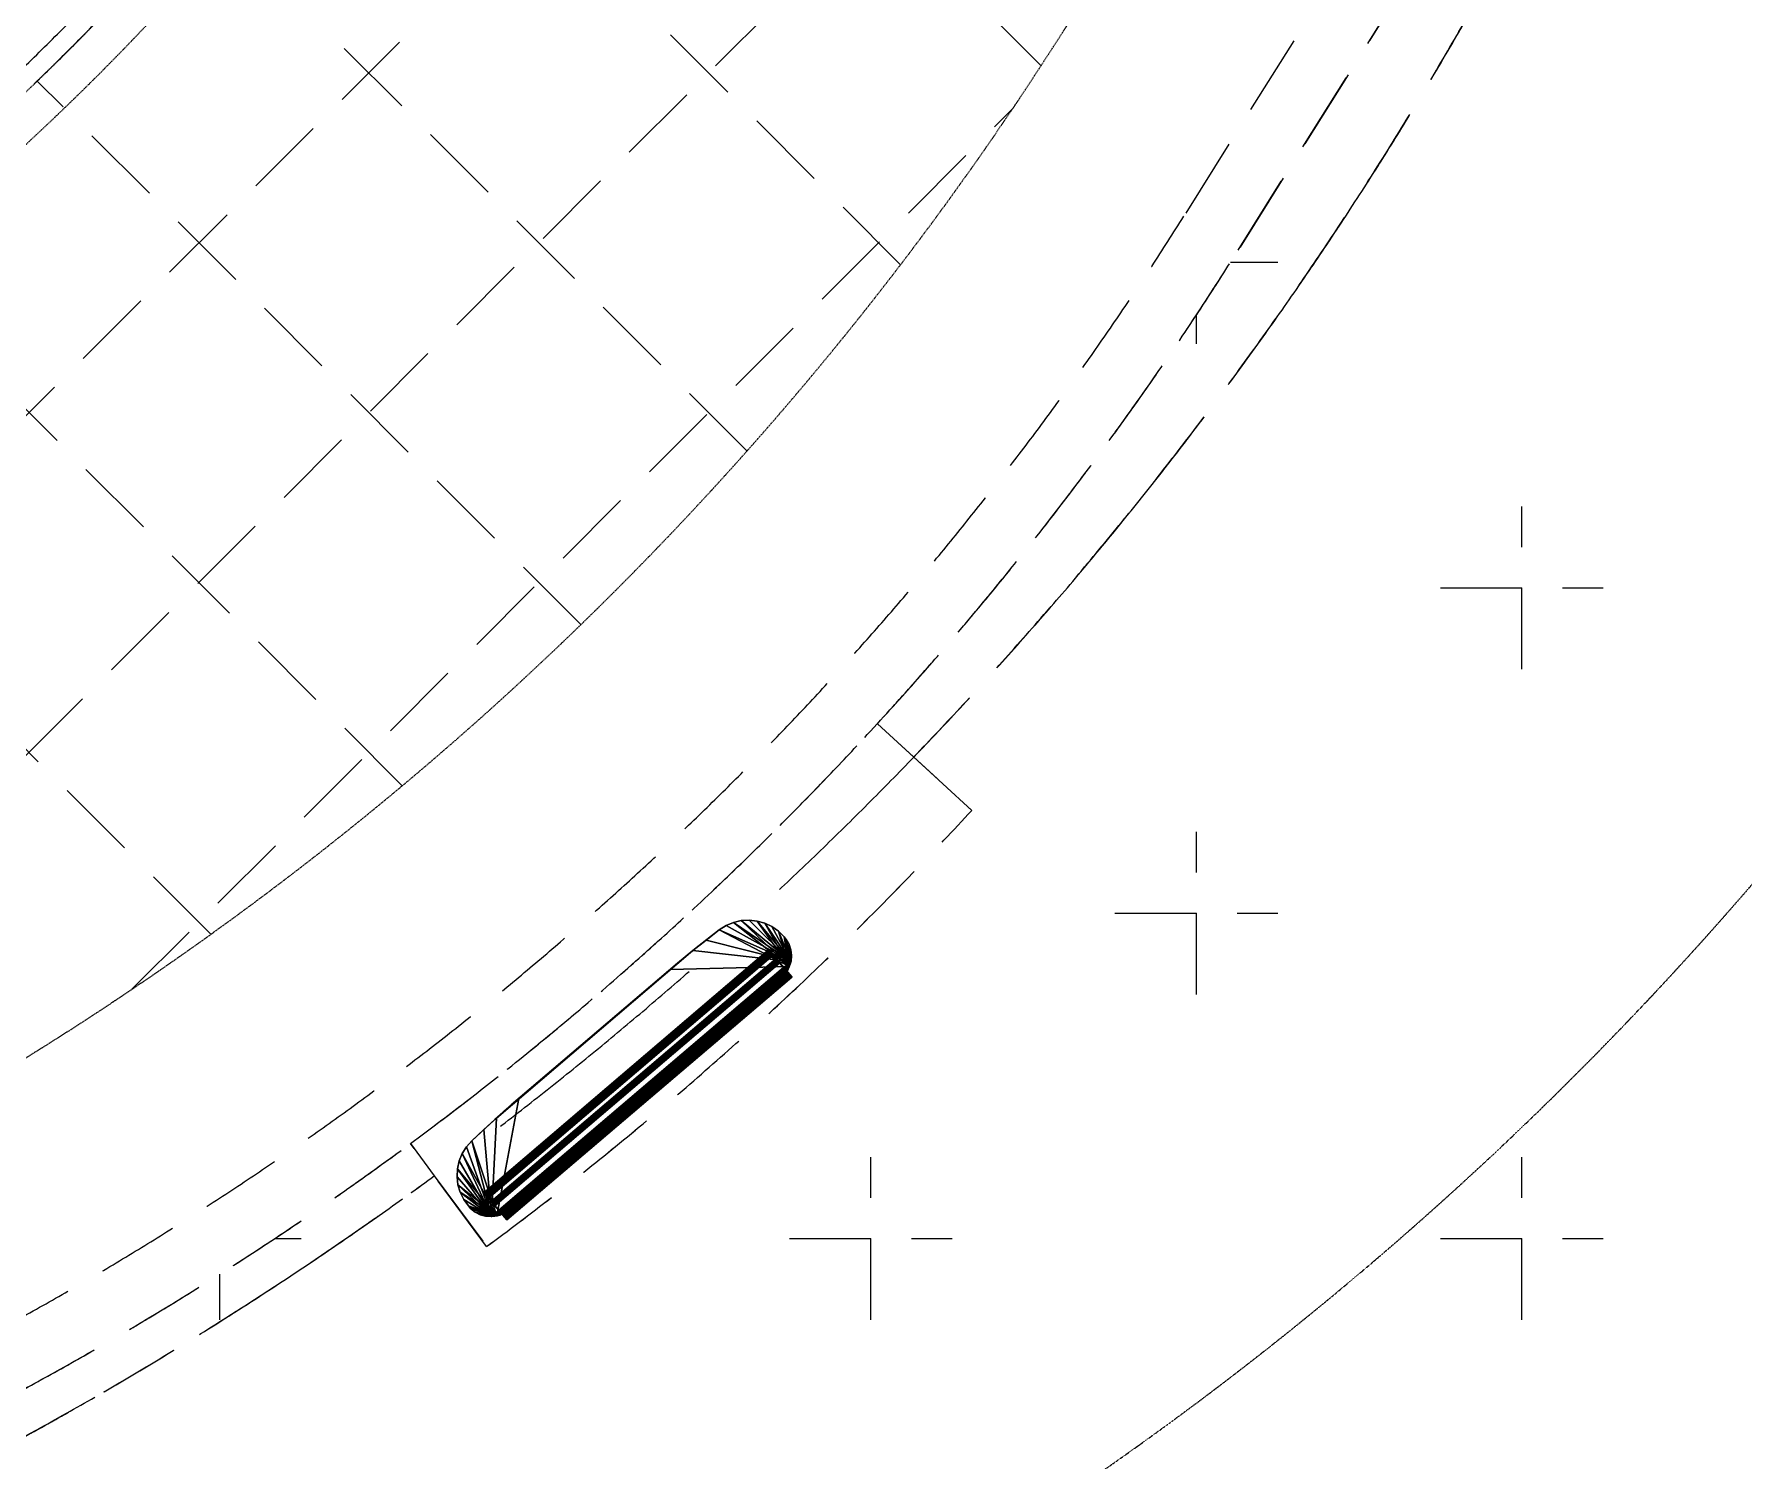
# Model space of a CAD drawing. Header units: millimetres. Extents: x 832728086 to 834530684, y 817551485 to 818349469.
# Drawn here: x 834259647 to 834272987, y 817896045 to 817907181 of the extents above; entities that cross this region are included whole.
import ezdxf

# ---------------------------------------------------------------- set-up
doc = ezdxf.new("R2010")
doc.units = ezdxf.units.MM
doc.header["$LTSCALE"] = 100
doc.linetypes.add('Hidden', pattern=[9.525, 6.35, -3.175])
for name, color, linetype in [('+C-160', 160, 'Hidden'), ('000-Tactile-l', 8, 'Continuous'), ('stand alone bench$0$00X-Park Signage Structures', 7, 'Continuous')]:
    doc.layers.add(name, color=color, linetype=linetype)

# ---------------------------------------------------------------- blocks, each defined once
blk = doc.blocks.new('tactile')
at = {"layer": '000-Tactile-l', "ltscale": 5e-05}
for radius, start, end in [(18.333, 271.3087, 329.667), (18.508, 271.3064, 329.6723), (18.683, 271.304, 329.6774)]:
    blk.add_arc((834246.256, 817920.685), radius, start, end, dxfattribs=at)
blk = doc.blocks.new('stand alone bench$0$park bench')
at = {"layer": 'stand alone bench$0$00X-Park Signage Structures', "color": 0, "lineweight": 18}
mesh = blk.add_polyface(dxfattribs=at)
corners = [(-1.499, -0.586), (-1.537, -0.562), (-1.569, -0.531), (-1.594, -0.494), (-1.61, -0.453), (-1.618, -0.409), (-1.619, -0.396), (-1.619, -0.383), (-1.614, -0.321), (-1.598, -0.26), (-1.573, -0.204), (-1.538, -0.152), (-1.495, -0.107), (-1.446, -0.069), (-1.39, -0.041), (-1.331, -0.022), (-1.269, -0.014), (-1.023, -0.003), (-0.776, 0), (0.776, 0), (1.023, -0.003), (1.269, -0.014), (1.331, -0.022), (1.39, -0.041), (1.446, -0.069), (1.495, -0.107), (1.538, -0.152), (1.573, -0.204), (1.598, -0.26), (1.614, -0.321), (1.619, -0.383), (1.619, -0.396), (1.618, -0.409), (1.61, -0.453), (1.594, -0.494), (1.569, -0.531), (1.537, -0.562), (1.499, -0.586)]
mesh.append_faces([[corners[k] for k in face] for face in [(35, 33, 34)]], dxfattribs={"vtx0": -1, "color": 0})
mesh.append_faces([[corners[k] for k in face] for face in [(30, 37, 29)]], dxfattribs={"vtx0": -1, "vtx1": -1, "color": 0})
mesh.append_faces([[corners[k] for k in face] for face in [(0, 18, 19, 37), (37, 23, 24), (37, 32, 33)]], dxfattribs={"vtx0": -1, "vtx2": -1, "color": 0})
mesh.append_faces([[corners[k] for k in face] for face in [(0, 12, 13, 14), (0, 16, 17, 18), (0, 14, 15, 16), (0, 7, 8, 9), (37, 19, 20, 21), (37, 21, 22, 23), (37, 30, 31, 32)]], dxfattribs={"vtx0": -1, "vtx3": -1, "color": 0})
mesh.append_faces([[corners[k] for k in face] for face in [(11, 12, 0, 10), (6, 7, 0, 5), (9, 10, 0), (25, 26, 37, 24), (26, 27, 37), (28, 29, 37, 27), (36, 37, 33, 35)]], dxfattribs={"vtx1": -1, "vtx2": -1, "color": 0})
mesh.append_faces([[corners[k] for k in face] for face in [(1, 2, 3, 0)]], dxfattribs={"vtx2": -1, "color": 0})
mesh.append_faces([[corners[k] for k in face] for face in [(3, 4, 5, 0)]], dxfattribs={"vtx2": -1, "vtx3": -1, "color": 0})
mesh = blk.add_polyface(dxfattribs=at)
corners = [(-1.618, -0.409, 0.42), (-1.61, -0.453, 0.418), (-1.593, -0.495, 0.416), (-1.567, -0.533, 0.414), (-1.535, -0.564, 0.413), (1.535, -0.564, 0.413), (1.567, -0.533, 0.414), (1.593, -0.495, 0.416), (1.61, -0.453, 0.418), (1.618, -0.409, 0.42), (1.619, -0.396, 0.421), (1.619, -0.383, 0.421), (1.614, -0.321, 0.424), (1.598, -0.26, 0.427), (1.573, -0.204, 0.43), (1.538, -0.152, 0.433), (1.495, -0.107, 0.435), (1.446, -0.069, 0.437), (1.39, -0.041, 0.438), (1.331, -0.022, 0.439), (1.269, -0.014, 0.439), (1.139, -0.007, 0.44), (1.008, -0.003, 0.44), (-1.008, -0.003, 0.44), (-1.139, -0.007, 0.44), (-1.269, -0.014, 0.439), (-1.331, -0.022, 0.439), (-1.39, -0.041, 0.438), (-1.446, -0.069, 0.437), (-1.495, -0.107, 0.435), (-1.538, -0.152, 0.433), (-1.573, -0.204, 0.43), (-1.598, -0.26, 0.427), (-1.614, -0.321, 0.424), (-1.619, -0.383, 0.421), (-1.619, -0.396, 0.421)]
mesh.append_faces([[corners[k] for k in face] for face in [(2, 4, 1), (31, 4, 30), (27, 4, 26), (26, 4, 25), (8, 5, 7), (15, 5, 14)]], dxfattribs={"vtx0": -1, "vtx1": -1, "color": 0})
mesh.append_faces([[corners[k] for k in face] for face in [(4, 34, 35), (4, 33, 34), (4, 32, 33), (4, 0, 1), (4, 31, 32), (4, 27, 28), (4, 23, 24), (23, 4, 5, 22), (5, 12, 13), (5, 13, 14), (5, 10, 11), (5, 16, 17), (5, 15, 16)]], dxfattribs={"vtx0": -1, "vtx2": -1, "color": 0})
mesh.append_faces([[corners[k] for k in face] for face in [(3, 4, 2)]], dxfattribs={"vtx1": -1, "color": 0})
mesh.append_faces([[corners[k] for k in face] for face in [(35, 0, 4), (29, 30, 4), (28, 29, 4), (24, 25, 4), (9, 10, 5), (11, 12, 5), (8, 9, 5), (19, 20, 5), (20, 21, 5), (21, 22, 5), (18, 19, 5), (17, 18, 5)]], dxfattribs={"vtx1": -1, "vtx2": -1, "color": 0})
mesh.append_faces([[corners[k] for k in face] for face in [(5, 6, 7)]], dxfattribs={"vtx2": -1, "color": 0})
mesh = blk.add_polyface(dxfattribs=at)
corners = [(-1.618, -0.409), (-1.618, -0.409, 0.42), (-1.619, -0.396, 0.421), (-1.619, -0.383, 0.421), (-1.614, -0.321, 0.424), (-1.598, -0.26, 0.427), (-1.573, -0.204, 0.43), (-1.538, -0.152, 0.433), (-1.495, -0.107, 0.435), (-1.446, -0.069, 0.437), (-1.39, -0.041, 0.438), (-1.331, -0.022, 0.439), (-1.269, -0.014, 0.439), (-1.269, -0.014), (-1.331, -0.022), (-1.39, -0.041), (-1.446, -0.069), (-1.495, -0.107), (-1.538, -0.152), (-1.573, -0.204), (-1.598, -0.26), (-1.614, -0.321), (-1.619, -0.383), (-1.619, -0.396)]
mesh.append_faces([[corners[k] for k in face] for face in [(1, 2, 23, 0)]], dxfattribs={"vtx1": -1, "color": 0})
mesh.append_faces([[corners[k] for k in face] for face in [(2, 3, 22, 23), (4, 5, 20, 21), (3, 4, 21, 22), (5, 6, 19, 20), (18, 19, 6, 7), (7, 8, 17, 18), (8, 9, 16, 17), (10, 11, 14, 15), (9, 10, 15, 16)]], dxfattribs={"vtx1": -1, "vtx3": -1, "color": 0})
mesh.append_faces([[corners[k] for k in face] for face in [(11, 12, 13, 14)]], dxfattribs={"vtx3": -1, "color": 0})
mesh = blk.add_polyface(dxfattribs=at)
corners = [(-1.269, -0.014), (-1.269, -0.014, 0.439), (-1.139, -0.007, 0.44), (-1.008, -0.003, 0.44), (-0.931, -0.001, 0.44), (-0.853, 0, 0.44), (-0.776, 0, 0.44), (-0.776, 0), (-1.023, -0.003)]
mesh.append_faces([[corners[k] for k in face] for face in [(4, 8, 3)]], dxfattribs={"vtx0": -1, "vtx1": -1, "color": 0})
mesh.append_faces([[corners[k] for k in face] for face in [(4, 7, 8), (7, 4, 5)]], dxfattribs={"vtx0": -1, "vtx2": -1, "color": 0})
mesh.append_faces([[corners[k] for k in face] for face in [(1, 2, 0)]], dxfattribs={"vtx1": -1, "color": 0})
mesh.append_faces([[corners[k] for k in face] for face in [(8, 0, 2), (2, 3, 8)]], dxfattribs={"vtx1": -1, "vtx2": -1, "color": 0})
mesh.append_faces([[corners[k] for k in face] for face in [(5, 6, 7)]], dxfattribs={"vtx2": -1, "color": 0})
mesh = blk.add_polyface(dxfattribs=at)
corners = [(0.776, 0, 0.44), (-0.776, 0, 0.44), (-0.853, 0, 0.44), (-0.931, -0.001, 0.44), (-1.008, -0.003, 0.44), (1.008, -0.003, 0.44), (0.931, -0.001, 0.44), (0.853, 0, 0.44)]
mesh.append_faces([[corners[k] for k in face] for face in [(2, 7, 0, 1)]], dxfattribs={"vtx0": -1, "color": 0})
mesh.append_faces([[corners[k] for k in face] for face in [(3, 6, 7, 2)]], dxfattribs={"vtx0": -1, "vtx2": -1, "color": 0})
mesh.append_faces([[corners[k] for k in face] for face in [(4, 5, 6, 3)]], dxfattribs={"vtx2": -1, "color": 0})
mesh = blk.add_polyface(dxfattribs=at)
corners = [(-0.776, 0, 0.44), (0.776, 0, 0.44), (0.776, 0), (-0.776, 0)]
mesh.append_faces([[corners[k] for k in face] for face in [(0, 1, 2, 3)]], dxfattribs={"color": 0})
mesh = blk.add_polyface(dxfattribs=at)
corners = [(1.269, -0.014, 0.439), (1.269, -0.014), (1.023, -0.003), (0.776, 0), (0.776, 0, 0.44), (0.853, 0, 0.44), (0.931, -0.001, 0.44), (1.008, -0.003, 0.44), (1.139, -0.007, 0.44)]
mesh.append_faces([[corners[k] for k in face] for face in [(1, 8, 0)]], dxfattribs={"vtx0": -1, "color": 0})
mesh.append_faces([[corners[k] for k in face] for face in [(3, 6, 2), (6, 3, 5), (7, 2, 6)]], dxfattribs={"vtx0": -1, "vtx1": -1, "color": 0})
mesh.append_faces([[corners[k] for k in face] for face in [(8, 1, 2)]], dxfattribs={"vtx0": -1, "vtx2": -1, "color": 0})
mesh.append_faces([[corners[k] for k in face] for face in [(4, 5, 3)]], dxfattribs={"vtx1": -1, "color": 0})
mesh.append_faces([[corners[k] for k in face] for face in [(7, 8, 2)]], dxfattribs={"vtx1": -1, "vtx2": -1, "color": 0})
mesh = blk.add_polyface(dxfattribs=at)
corners = [(1.618, -0.409, 0.42), (1.618, -0.409), (1.619, -0.396), (1.619, -0.383), (1.614, -0.321), (1.598, -0.26), (1.573, -0.204), (1.538, -0.152), (1.495, -0.107), (1.446, -0.069), (1.39, -0.041), (1.331, -0.022), (1.269, -0.014), (1.269, -0.014, 0.439), (1.331, -0.022, 0.439), (1.39, -0.041, 0.438), (1.446, -0.069, 0.437), (1.495, -0.107, 0.435), (1.538, -0.152, 0.433), (1.573, -0.204, 0.43), (1.598, -0.26, 0.427), (1.614, -0.321, 0.424), (1.619, -0.383, 0.421), (1.619, -0.396, 0.421)]
mesh.append_faces([[corners[k] for k in face] for face in [(2, 23, 0, 1)]], dxfattribs={"vtx0": -1, "color": 0})
mesh.append_faces([[corners[k] for k in face] for face in [(11, 14, 15, 10), (9, 16, 17, 8), (10, 15, 16, 9), (8, 17, 18, 7), (7, 18, 19, 6), (6, 19, 20, 5), (5, 20, 21, 4), (3, 22, 23, 2), (4, 21, 22, 3)]], dxfattribs={"vtx0": -1, "vtx2": -1, "color": 0})
mesh.append_faces([[corners[k] for k in face] for face in [(12, 13, 14, 11)]], dxfattribs={"vtx2": -1, "color": 0})
mesh = blk.add_polyface(dxfattribs=at)
corners = [(-1.461, -0.382, 0.494), (-1.461, -0.383, 0.481), (-1.461, -0.387, 0.468), (-1.461, -0.395, 0.458), (-1.461, -0.404, 0.449), (-1.461, -0.416, 0.444), (-1.461, -0.429, 0.441), (-1.461, -0.562, 0.435), (-1.461, -0.574, 0.434), (-1.461, -0.586, 0.437), (-1.461, -0.596, 0.442), (-1.461, -0.606, 0.449), (-1.461, -0.613, 0.458), (-1.461, -0.618, 0.469), (-1.461, -0.62, 0.481), (-1.461, -0.661, 1.062), (-1.461, -0.66, 1.073), (-1.461, -0.657, 1.085), (-1.461, -0.651, 1.095), (-1.461, -0.643, 1.103), (-1.461, -0.634, 1.11), (-1.461, -0.623, 1.114), (-1.461, -0.611, 1.115), (-1.461, -0.516, 1.107), (-1.461, -0.504, 1.104), (-1.461, -0.493, 1.099), (-1.461, -0.484, 1.091), (-1.461, -0.477, 1.081), (-1.461, -0.472, 1.07), (-1.461, -0.438, 0.928), (-1.461, -0.411, 0.784), (-1.461, -0.392, 0.639)]
mesh.append_faces([[corners[k] for k in face] for face in [(3, 0, 1, 2)]], dxfattribs={"vtx0": -1, "color": 0})
mesh.append_faces([[corners[k] for k in face] for face in [(31, 7, 14, 30)]], dxfattribs={"vtx0": -1, "vtx1": -1, "vtx2": -1, "color": 0})
mesh.append_faces([[corners[k] for k in face] for face in [(30, 14, 15), (7, 31, 0, 6)]], dxfattribs={"vtx0": -1, "vtx2": -1, "color": 0})
mesh.append_faces([[corners[k] for k in face] for face in [(15, 28, 29, 30), (7, 12, 13, 14)]], dxfattribs={"vtx0": -1, "vtx3": -1, "color": 0})
mesh.append_faces([[corners[k] for k in face] for face in [(27, 28, 26)]], dxfattribs={"vtx1": -1, "color": 0})
mesh.append_faces([[corners[k] for k in face] for face in [(22, 23, 15)]], dxfattribs={"vtx1": -1, "vtx2": -1, "color": 0})
mesh.append_faces([[corners[k] for k in face] for face in [(23, 24, 28, 15), (5, 6, 0, 3)]], dxfattribs={"vtx1": -1, "vtx2": -1, "vtx3": -1, "color": 0})
mesh.append_faces([[corners[k] for k in face] for face in [(19, 20, 15, 16)]], dxfattribs={"vtx1": -1, "vtx3": -1, "color": 0})
mesh.append_faces([[corners[k] for k in face] for face in [(17, 18, 19, 16), (3, 4, 5), (10, 11, 12, 9)]], dxfattribs={"vtx2": -1, "color": 0})
mesh.append_faces([[corners[k] for k in face] for face in [(24, 25, 26, 28), (20, 21, 22, 15), (7, 8, 9, 12)]], dxfattribs={"vtx2": -1, "vtx3": -1, "color": 0})
mesh = blk.add_polyface(dxfattribs=at)
corners = [(-1.461, -0.429, 0.441), (-1.461, -0.416, 0.444), (-1.461, -0.404, 0.449), (-1.461, -0.395, 0.458), (-1.461, -0.387, 0.468), (-1.461, -0.383, 0.481), (-1.461, -0.382, 0.494), (1.461, -0.382, 0.494), (1.461, -0.383, 0.481), (1.461, -0.387, 0.468), (1.461, -0.395, 0.458), (1.461, -0.404, 0.449), (1.461, -0.416, 0.444), (1.461, -0.429, 0.441)]
mesh.append_faces([[corners[k] for k in face] for face in [(1, 12, 13, 0)]], dxfattribs={"vtx0": -1, "color": 0})
mesh.append_faces([[corners[k] for k in face] for face in [(5, 8, 9, 4), (4, 9, 10, 3), (2, 11, 12, 1), (11, 2, 3, 10)]], dxfattribs={"vtx0": -1, "vtx2": -1, "color": 0})
mesh.append_faces([[corners[k] for k in face] for face in [(5, 6, 7, 8)]], dxfattribs={"vtx3": -1, "color": 0})
mesh = blk.add_polyface(dxfattribs=at)
corners = [(-1.461, -0.382, 0.494), (-1.461, -0.392, 0.639), (-1.461, -0.411, 0.784), (-1.461, -0.438, 0.928), (-1.461, -0.472, 1.07), (1.461, -0.472, 1.07), (1.461, -0.438, 0.928), (1.461, -0.411, 0.784), (1.461, -0.392, 0.639), (1.461, -0.382, 0.494)]
mesh.append_faces([[corners[k] for k in face] for face in [(5, 6, 3, 4)]], dxfattribs={"vtx1": -1, "color": 0})
mesh.append_faces([[corners[k] for k in face] for face in [(2, 3, 6, 7), (7, 8, 1, 2)]], dxfattribs={"vtx1": -1, "vtx3": -1, "color": 0})
mesh.append_faces([[corners[k] for k in face] for face in [(8, 9, 0, 1)]], dxfattribs={"vtx3": -1, "color": 0})
mesh = blk.add_polyface(dxfattribs=at)
corners = [(1.461, -0.382, 0.494), (1.461, -0.392, 0.639), (1.461, -0.411, 0.784), (1.461, -0.438, 0.928), (1.461, -0.472, 1.07), (1.461, -0.477, 1.081), (1.461, -0.484, 1.091), (1.461, -0.493, 1.099), (1.461, -0.504, 1.104), (1.461, -0.516, 1.107), (1.461, -0.611, 1.115), (1.461, -0.623, 1.114), (1.461, -0.634, 1.11), (1.461, -0.643, 1.103), (1.461, -0.651, 1.095), (1.461, -0.657, 1.085), (1.461, -0.66, 1.073), (1.461, -0.661, 1.062), (1.461, -0.62, 0.481), (1.461, -0.618, 0.47), (1.461, -0.614, 0.46), (1.461, -0.608, 0.452), (1.461, -0.601, 0.452), (1.461, -0.601, 0.445), (1.461, -0.592, 0.439), (1.461, -0.583, 0.436), (1.461, -0.572, 0.434), (1.461, -0.562, 0.435), (1.461, -0.429, 0.441), (1.461, -0.416, 0.444), (1.461, -0.404, 0.449), (1.461, -0.395, 0.458), (1.461, -0.387, 0.468), (1.461, -0.383, 0.481)]
mesh.append_faces([[corners[k] for k in face] for face in [(12, 10, 11)]], dxfattribs={"vtx0": -1, "color": 0})
mesh.append_faces([[corners[k] for k in face] for face in [(19, 22, 18), (2, 18, 1)]], dxfattribs={"vtx0": -1, "vtx1": -1, "color": 0})
mesh.append_faces([[corners[k] for k in face] for face in [(27, 1, 18, 22)]], dxfattribs={"vtx0": -1, "vtx1": -1, "vtx2": -1, "vtx3": -1, "color": 0})
mesh.append_faces([[corners[k] for k in face] for face in [(0, 27, 28, 33), (27, 0, 1), (10, 16, 17, 9)]], dxfattribs={"vtx0": -1, "vtx2": -1, "color": 0})
mesh.append_faces([[corners[k] for k in face] for face in [(17, 3, 4, 9)]], dxfattribs={"vtx0": -1, "vtx2": -1, "vtx3": -1, "color": 0})
mesh.append_faces([[corners[k] for k in face] for face in [(22, 25, 26, 27), (9, 5, 6, 7), (10, 14, 15, 16)]], dxfattribs={"vtx0": -1, "vtx3": -1, "color": 0})
mesh.append_faces([[corners[k] for k in face] for face in [(24, 25, 22, 23)]], dxfattribs={"vtx1": -1, "color": 0})
mesh.append_faces([[corners[k] for k in face] for face in [(32, 33, 28, 31), (4, 5, 9), (13, 14, 10, 12)]], dxfattribs={"vtx1": -1, "vtx2": -1, "color": 0})
mesh.append_faces([[corners[k] for k in face] for face in [(17, 18, 2, 3)]], dxfattribs={"vtx1": -1, "vtx3": -1, "color": 0})
mesh.append_faces([[corners[k] for k in face] for face in [(20, 21, 22, 19), (7, 8, 9)]], dxfattribs={"vtx2": -1, "color": 0})
mesh.append_faces([[corners[k] for k in face] for face in [(28, 29, 30, 31)]], dxfattribs={"vtx3": -1, "color": 0})
mesh = blk.add_polyface(dxfattribs=at)
corners = [(-1.439, -0.606, 0.277), (-1.439, -0.606, 0.386), (-1.459, -0.601, 0.393), (-1.479, -0.595, 0.4), (-1.498, -0.587, 0.406), (-1.517, -0.576, 0.41), (-1.535, -0.564, 0.413), (-1.567, -0.533, 0.414), (-1.593, -0.495, 0.416), (-1.61, -0.453, 0.418), (-1.618, -0.409, 0.42), (-1.618, -0.409), (-1.61, -0.453), (-1.594, -0.494), (-1.569, -0.531), (-1.537, -0.562), (-1.499, -0.586), (-1.488, -0.591, 0.075), (-1.476, -0.596, 0.141), (-1.464, -0.6, 0.197), (-1.452, -0.603, 0.242)]
mesh.append_faces([[corners[k] for k in face] for face in [(19, 3, 18), (6, 15, 5)]], dxfattribs={"vtx0": -1, "vtx1": -1, "color": 0})
mesh.append_faces([[corners[k] for k in face] for face in [(19, 2, 3), (2, 20, 0), (18, 3, 4), (5, 16, 17), (17, 4, 5), (7, 14, 15), (5, 15, 16), (9, 12, 13)]], dxfattribs={"vtx0": -1, "vtx2": -1, "color": 0})
mesh.append_faces([[corners[k] for k in face] for face in [(19, 20, 2), (17, 18, 4), (6, 7, 15), (9, 10, 12), (8, 9, 13), (7, 8, 14), (13, 14, 8)]], dxfattribs={"vtx1": -1, "vtx2": -1, "color": 0})
mesh.append_faces([[corners[k] for k in face] for face in [(0, 1, 2), (10, 11, 12)]], dxfattribs={"vtx2": -1, "color": 0})
mesh = blk.add_polyface(dxfattribs=at)
corners = [(-1.461, -0.429, 0.441), (1.461, -0.429, 0.441), (1.461, -0.562, 0.435), (-1.461, -0.562, 0.435)]
mesh.append_faces([[corners[k] for k in face] for face in [(0, 1, 2, 3)]], dxfattribs={"color": 0})
mesh = blk.add_polyface(dxfattribs=at)
corners = [(-1.461, -0.472, 1.07), (-1.461, -0.477, 1.081), (-1.461, -0.484, 1.091), (-1.461, -0.493, 1.099), (-1.461, -0.504, 1.104), (-1.461, -0.516, 1.107), (1.461, -0.516, 1.107), (1.461, -0.504, 1.104), (1.461, -0.493, 1.099), (1.461, -0.484, 1.091), (1.461, -0.477, 1.081), (1.461, -0.472, 1.07)]
mesh.append_faces([[corners[k] for k in face] for face in [(1, 10, 11, 0)]], dxfattribs={"vtx0": -1, "color": 0})
mesh.append_faces([[corners[k] for k in face] for face in [(4, 7, 8, 3), (3, 8, 9, 2), (2, 9, 10, 1)]], dxfattribs={"vtx0": -1, "vtx2": -1, "color": 0})
mesh.append_faces([[corners[k] for k in face] for face in [(6, 7, 4, 5)]], dxfattribs={"vtx1": -1, "color": 0})
mesh = blk.add_polyface(dxfattribs=at)
corners = [(-1.461, -0.611, 1.115), (1.461, -0.611, 1.115), (1.461, -0.516, 1.107), (-1.461, -0.516, 1.107)]
mesh.append_faces([[corners[k] for k in face] for face in [(0, 1, 2, 3)]], dxfattribs={"color": 0})
mesh = blk.add_polyface(dxfattribs=at)
corners = [(1.618, -0.409), (1.618, -0.409, 0.42), (1.61, -0.453, 0.418), (1.593, -0.495, 0.416), (1.567, -0.533, 0.414), (1.535, -0.564, 0.413), (1.517, -0.576, 0.41), (1.498, -0.587, 0.406), (1.479, -0.595, 0.4), (1.459, -0.601, 0.393), (1.439, -0.606, 0.386), (1.439, -0.606, 0.277), (1.452, -0.603, 0.242), (1.464, -0.6, 0.197), (1.476, -0.596, 0.141), (1.488, -0.591, 0.075), (1.499, -0.586), (1.537, -0.562), (1.569, -0.531), (1.594, -0.494), (1.61, -0.453)]
mesh.append_faces([[corners[k] for k in face] for face in [(11, 9, 10)]], dxfattribs={"vtx0": -1, "color": 0})
mesh.append_faces([[corners[k] for k in face] for face in [(14, 8, 13)]], dxfattribs={"vtx0": -1, "vtx1": -1, "color": 0})
mesh.append_faces([[corners[k] for k in face] for face in [(3, 18, 19), (4, 17, 18), (15, 6, 7), (13, 8, 9), (6, 16, 17)]], dxfattribs={"vtx0": -1, "vtx2": -1, "color": 0})
mesh.append_faces([[corners[k] for k in face] for face in [(0, 1, 20)]], dxfattribs={"vtx1": -1, "color": 0})
mesh.append_faces([[corners[k] for k in face] for face in [(1, 2, 20), (4, 5, 17), (3, 4, 18), (2, 3, 19), (19, 20, 2), (5, 6, 17), (7, 8, 14), (15, 16, 6), (14, 15, 7), (12, 13, 9), (11, 12, 9)]], dxfattribs={"vtx1": -1, "vtx2": -1, "color": 0})
mesh = blk.add_polyface(dxfattribs=at)
corners = [(-1.535, -0.564, 0.413), (-1.517, -0.576, 0.41), (-1.498, -0.587, 0.406), (-1.479, -0.595, 0.4), (-1.459, -0.601, 0.393), (-1.439, -0.606, 0.386), (-1.431, -0.607, 0.384), (-1.424, -0.608, 0.381), (-1.417, -0.609, 0.377), (-1.41, -0.61, 0.373), (-1.404, -0.611, 0.367), (-1.404, -0.611, 0.359), (1.404, -0.611, 0.359), (1.404, -0.611, 0.367), (1.41, -0.61, 0.373), (1.417, -0.609, 0.377), (1.424, -0.608, 0.381), (1.431, -0.607, 0.384), (1.439, -0.606, 0.386), (1.459, -0.601, 0.393), (1.479, -0.595, 0.4), (1.498, -0.587, 0.406), (1.517, -0.576, 0.41), (1.535, -0.564, 0.413)]
mesh.append_faces([[corners[k] for k in face] for face in [(1, 22, 23, 0)]], dxfattribs={"vtx0": -1, "color": 0})
mesh.append_faces([[corners[k] for k in face] for face in [(10, 13, 14, 9), (7, 16, 17, 6), (8, 15, 16, 7), (9, 14, 15, 8), (6, 17, 18, 5), (5, 18, 19, 4), (4, 19, 20, 3), (2, 21, 22, 1), (3, 20, 21, 2)]], dxfattribs={"vtx0": -1, "vtx2": -1, "color": 0})
mesh.append_faces([[corners[k] for k in face] for face in [(11, 12, 13, 10)]], dxfattribs={"vtx2": -1, "color": 0})
mesh = blk.add_polyface(dxfattribs=at)
corners = [(-1.439, -0.606, 0.277), (-1.452, -0.603, 0.242), (-1.464, -0.6, 0.197), (-1.476, -0.596, 0.141), (-1.488, -0.591, 0.075), (-1.499, -0.586), (1.499, -0.586), (1.488, -0.591, 0.075), (1.476, -0.596, 0.141), (1.464, -0.6, 0.197), (1.452, -0.603, 0.242), (1.439, -0.606, 0.277), (1.421, -0.609, 0.319), (1.404, -0.611, 0.359), (-1.404, -0.611, 0.359), (-1.421, -0.609, 0.319)]
mesh.append_faces([[corners[k] for k in face] for face in [(0, 2, 15), (13, 8, 12)]], dxfattribs={"vtx0": -1, "vtx1": -1, "color": 0})
mesh.append_faces([[corners[k] for k in face] for face in [(14, 3, 4), (15, 2, 3), (3, 14, 15), (14, 5, 6, 13), (13, 6, 7), (12, 8, 9)]], dxfattribs={"vtx0": -1, "vtx2": -1, "color": 0})
mesh.append_faces([[corners[k] for k in face] for face in [(1, 2, 0), (10, 11, 9)]], dxfattribs={"vtx1": -1, "color": 0})
mesh.append_faces([[corners[k] for k in face] for face in [(4, 5, 14), (7, 8, 13), (11, 12, 9)]], dxfattribs={"vtx1": -1, "vtx2": -1, "color": 0})
mesh = blk.add_polyface(dxfattribs=at)
corners = [(-1.461, -0.62, 0.481), (-1.461, -0.618, 0.469), (-1.461, -0.613, 0.458), (-1.461, -0.606, 0.449), (-1.461, -0.596, 0.442), (-1.461, -0.586, 0.437), (-1.461, -0.574, 0.434), (-1.461, -0.562, 0.435), (1.461, -0.562, 0.435), (1.461, -0.572, 0.434), (1.461, -0.583, 0.436), (1.461, -0.592, 0.439), (1.461, -0.601, 0.445), (1.45, -0.603, 0.447), (1.439, -0.606, 0.449), (1.432, -0.607, 0.45), (1.424, -0.608, 0.452), (1.461, -0.608, 0.452), (1.461, -0.614, 0.46), (1.461, -0.618, 0.47), (1.461, -0.62, 0.481)]
mesh.append_faces([[corners[k] for k in face] for face in [(0, 19, 20)]], dxfattribs={"vtx0": -1, "color": 0})
mesh.append_faces([[corners[k] for k in face] for face in [(7, 9, 6), (15, 3, 14), (3, 16, 2), (14, 3, 13)]], dxfattribs={"vtx0": -1, "vtx1": -1, "color": 0})
mesh.append_faces([[corners[k] for k in face] for face in [(18, 2, 16)]], dxfattribs={"vtx0": -1, "vtx1": -1, "vtx2": -1, "color": 0})
mesh.append_faces([[corners[k] for k in face] for face in [(5, 10, 11), (4, 11, 12), (11, 4, 5), (3, 12, 13), (1, 18, 19), (3, 15, 16), (18, 1, 2), (19, 0, 1)]], dxfattribs={"vtx0": -1, "vtx2": -1, "color": 0})
mesh.append_faces([[corners[k] for k in face] for face in [(17, 18, 16)]], dxfattribs={"vtx1": -1, "color": 0})
mesh.append_faces([[corners[k] for k in face] for face in [(9, 10, 6), (5, 6, 10), (3, 4, 12)]], dxfattribs={"vtx1": -1, "vtx2": -1, "color": 0})
mesh.append_faces([[corners[k] for k in face] for face in [(7, 8, 9)]], dxfattribs={"vtx2": -1, "color": 0})
mesh = blk.add_polyface(dxfattribs=at)
corners = [(-1.461, -0.611, 1.115), (-1.461, -0.623, 1.114), (-1.461, -0.634, 1.11), (-1.461, -0.643, 1.103), (-1.461, -0.651, 1.095), (-1.461, -0.657, 1.085), (-1.461, -0.66, 1.073), (-1.461, -0.661, 1.062), (1.461, -0.661, 1.062), (1.461, -0.66, 1.073), (1.461, -0.657, 1.085), (1.461, -0.651, 1.095), (1.461, -0.643, 1.103), (1.461, -0.634, 1.11), (1.461, -0.623, 1.114), (1.461, -0.611, 1.115)]
mesh.append_faces([[corners[k] for k in face] for face in [(1, 14, 15, 0)]], dxfattribs={"vtx0": -1, "color": 0})
mesh.append_faces([[corners[k] for k in face] for face in [(6, 9, 10, 5), (5, 10, 11, 4), (4, 11, 12, 3), (3, 12, 13, 2), (2, 13, 14, 1)]], dxfattribs={"vtx0": -1, "vtx2": -1, "color": 0})
mesh.append_faces([[corners[k] for k in face] for face in [(7, 8, 9, 6)]], dxfattribs={"vtx2": -1, "color": 0})
mesh = blk.add_polyface(dxfattribs=at)
corners = [(-1.461, -0.62, 0.481), (1.461, -0.62, 0.481), (1.461, -0.661, 1.062), (-1.461, -0.661, 1.062)]
mesh.append_faces([[corners[k] for k in face] for face in [(0, 1, 2, 3)]], dxfattribs={"color": 0})
mesh = blk.add_polyface(dxfattribs=at)
corners = [(-1.439, -0.606, 0.386), (-1.439, -0.606, 0.277), (-1.421, -0.609, 0.319), (-1.404, -0.611, 0.359), (-1.404, -0.611, 0.367), (-1.41, -0.61, 0.373), (-1.417, -0.609, 0.377), (-1.424, -0.608, 0.381), (-1.431, -0.607, 0.384)]
mesh.append_faces([[corners[k] for k in face] for face in [(2, 0, 1)]], dxfattribs={"vtx0": -1, "color": 0})
mesh.append_faces([[corners[k] for k in face] for face in [(3, 5, 2), (7, 2, 6)]], dxfattribs={"vtx0": -1, "vtx1": -1, "color": 0})
mesh.append_faces([[corners[k] for k in face] for face in [(5, 6, 2), (8, 0, 2), (7, 8, 2)]], dxfattribs={"vtx1": -1, "vtx2": -1, "color": 0})
mesh.append_faces([[corners[k] for k in face] for face in [(3, 4, 5)]], dxfattribs={"vtx2": -1, "color": 0})
mesh = blk.add_polyface(dxfattribs=at)
corners = [(1.439, -0.606, 0.277), (1.439, -0.606, 0.386), (1.431, -0.607, 0.384), (1.424, -0.608, 0.381), (1.417, -0.609, 0.377), (1.41, -0.61, 0.373), (1.404, -0.611, 0.367), (1.404, -0.611, 0.359), (1.421, -0.609, 0.319)]
mesh.append_faces([[corners[k] for k in face] for face in [(7, 5, 6)]], dxfattribs={"vtx0": -1, "color": 0})
mesh.append_faces([[corners[k] for k in face] for face in [(4, 8, 3)]], dxfattribs={"vtx0": -1, "vtx1": -1, "color": 0})
mesh.append_faces([[corners[k] for k in face] for face in [(8, 2, 3), (5, 7, 8)]], dxfattribs={"vtx0": -1, "vtx2": -1, "color": 0})
mesh.append_faces([[corners[k] for k in face] for face in [(0, 1, 8)]], dxfattribs={"vtx1": -1, "color": 0})
mesh.append_faces([[corners[k] for k in face] for face in [(1, 2, 8), (4, 5, 8)]], dxfattribs={"vtx1": -1, "vtx2": -1, "color": 0})
mesh = blk.add_polyface(dxfattribs=at)
corners = [(1.439, -0.606, 0.452), (1.45, -0.603, 0.452), (1.461, -0.601, 0.452), (1.461, -0.608, 0.452), (1.424, -0.608, 0.452), (1.432, -0.607, 0.452)]
mesh.append_faces([[corners[k] for k in face] for face in [(3, 1, 2)]], dxfattribs={"vtx0": -1, "color": 0})
mesh.append_faces([[corners[k] for k in face] for face in [(0, 1, 3)]], dxfattribs={"vtx1": -1, "vtx2": -1, "color": 0})
mesh.append_faces([[corners[k] for k in face] for face in [(3, 4, 5, 0)]], dxfattribs={"vtx3": -1, "color": 0})
mesh = blk.add_polyface(dxfattribs=at)
corners = [(1.439, -0.606, 0.452), (1.432, -0.607, 0.452), (1.424, -0.608, 0.452), (1.432, -0.607, 0.45), (1.439, -0.606, 0.449)]
mesh.append_faces([[corners[k] for k in face] for face in [(1, 3, 0)]], dxfattribs={"vtx0": -1, "vtx1": -1, "color": 0})
mesh.append_faces([[corners[k] for k in face] for face in [(4, 0, 3)]], dxfattribs={"vtx1": -1, "color": 0})
mesh.append_faces([[corners[k] for k in face] for face in [(1, 2, 3)]], dxfattribs={"vtx2": -1, "color": 0})
mesh = blk.add_polyface(dxfattribs=at)
corners = [(1.461, -0.601, 0.452), (1.45, -0.603, 0.452), (1.439, -0.606, 0.452), (1.439, -0.606, 0.449), (1.45, -0.603, 0.447), (1.461, -0.601, 0.445)]
mesh.append_faces([[corners[k] for k in face] for face in [(3, 1, 2)]], dxfattribs={"vtx0": -1, "color": 0})
mesh.append_faces([[corners[k] for k in face] for face in [(4, 0, 1), (1, 3, 4)]], dxfattribs={"vtx0": -1, "vtx2": -1, "color": 0})
mesh.append_faces([[corners[k] for k in face] for face in [(5, 0, 4)]], dxfattribs={"vtx1": -1, "color": 0})
blk = doc.blocks.new('A$C062A3D83')
at = {"layer": '+C-160'}
for p, q in [((-46779, -86829), (-54716, -99500)), ((-46355, -87095), (-54292, -99766)), ((-78122, -115428), (-51254, -88561)), ((-77901, -117859), (-53158, -93116)), ((-55829, -98325), (-60195, -93959)), ((-54292, -99766), (-51127, -94712)), ((-56926, -99879), (-61219, -95587)), ((-58124, -101333), (-62377, -97080)), ((-59420, -102688), (-63663, -98445)), ((-62927, -105537), (-56053, -98663)), ((-60814, -103946), (-65078, -99682)), ((-54352, -99860), (-53983, -99860)), ((-54618, -100495), (-54618, -100273)), ((-62307, -105105), (-66624, -100788)), ((-52078, -103035), (-52078, -101765)), ((-52713, -102400), (-51443, -102400)), ((-56823, -103722), (-57107, -103462)), ((-57107, -103462), (-56370, -104138)), ((-56370, -104138), (-56823, -103722)), ((-54618, -105575), (-54618, -104305)), ((-55253, -104940), (-53983, -104940)), ((-60750, -106739), (-60564, -106991)), ((-60156, -107543), (-60750, -106739)), ((-57158, -108115), (-57158, -106845)), ((-52078, -108115), (-52078, -106845)), ((-60564, -106991), (-60156, -107543)), ((-61809, -107480), (-61603, -107480)), ((-57793, -107480), (-56523, -107480)), ((-52713, -107480), (-51443, -107480)), ((-62238, -108115), (-62238, -107759))]:
    blk.add_line(p, q, dxfattribs=at)
for centre, radius, start, end in [((-77172, -84418), 19324, 313.8277, 335.5217), ((-77172, -84418), 19474, 313.8277, 335.5217), ((-75903, -86229), 25000, 294.1244, 327.9367), ((-75903, -86229), 25500, 294.1244, 327.9367), ((-75903, -86229), 25500, 306.4563, 317.483), ((-75903, -86229), 26500, 306.4563, 317.483)]:
    blk.add_arc(centre, radius, start, end, dxfattribs=at)
at = {"layer": '+C-160', "ltscale": 0.01}
for radius, start, end in [(19474, 266.2852, 335.5217), (19474, 313.8277, 335.5217), (19774, 313.8277, 335.5217), (25474, 297.0603, 335.5217), (19774, 303.4105, 313.8277)]:
    blk.add_arc((-77172, -84418), radius, start, end, dxfattribs=at)
at = {"layer": '+C-160', "ltscale": 0.001}
blk.add_arc((-56074, -109581), 16074, 40.0216, 71.2469, dxfattribs=at)
at = {"layer": '+C-160', "ltscale": 3}
blk.add_arc((-77706, -83599), 29000, 267.9928, 333.7571, dxfattribs=at)
at = {"layer": '+C-160', "ltscale": 5e-05}
blk.add_arc((-70946, -86934), 27262, 294.657, 324.014, dxfattribs=at)
at = {"layer": '+C-160'}
for centre, major_axis, start_param, end_param in [((-77706, -83599), (20028, 20974), 4.707831, 5.016694), ((-77706, -83599), (14767, 24958), 4.479782, 4.788645), ((-75903, -86229), (-19851, 16006), 3.07812, 3.26057), ((-75903, -86229), (19747, 17672), 4.618661, 4.811115), ((-75903, -86229), (-12871, 22013), 3.03356, 3.248792), ((-77706, -83599), (25443, 13916), 4.573861, 4.844309), ((-77706, -83599), (25701, 13433), 4.592714, 4.863163)]:
    blk.add_ellipse(centre, major_axis=major_axis, ratio=1, start_param=start_param, end_param=end_param, dxfattribs=at)
at = {"layer": '+C-160', "lineweight": 30, "xscale": 1000, "yscale": 1000, "zscale": 1000, "rotation": 40.46075155387999}
blk.add_blockref('stand alone bench$0$park bench', (-59315, -105884, 5078), dxfattribs=at)

msp = doc.modelspace()

# ---------------------------------------------------------------- block references
at = {"layer": '+C-160', "ltscale": 5}
msp.add_blockref('A$C062A3D83', (834323333.3128, 818005260.0327), dxfattribs=at)
at = {"layer": '000-Tactile-l', "xscale": 1000, "yscale": 1000, "zscale": 1000}
msp.add_blockref('tactile', (-56.4905, -49.2817, -0.0703), dxfattribs=at)

doc.saveas('drawing.dxf')
